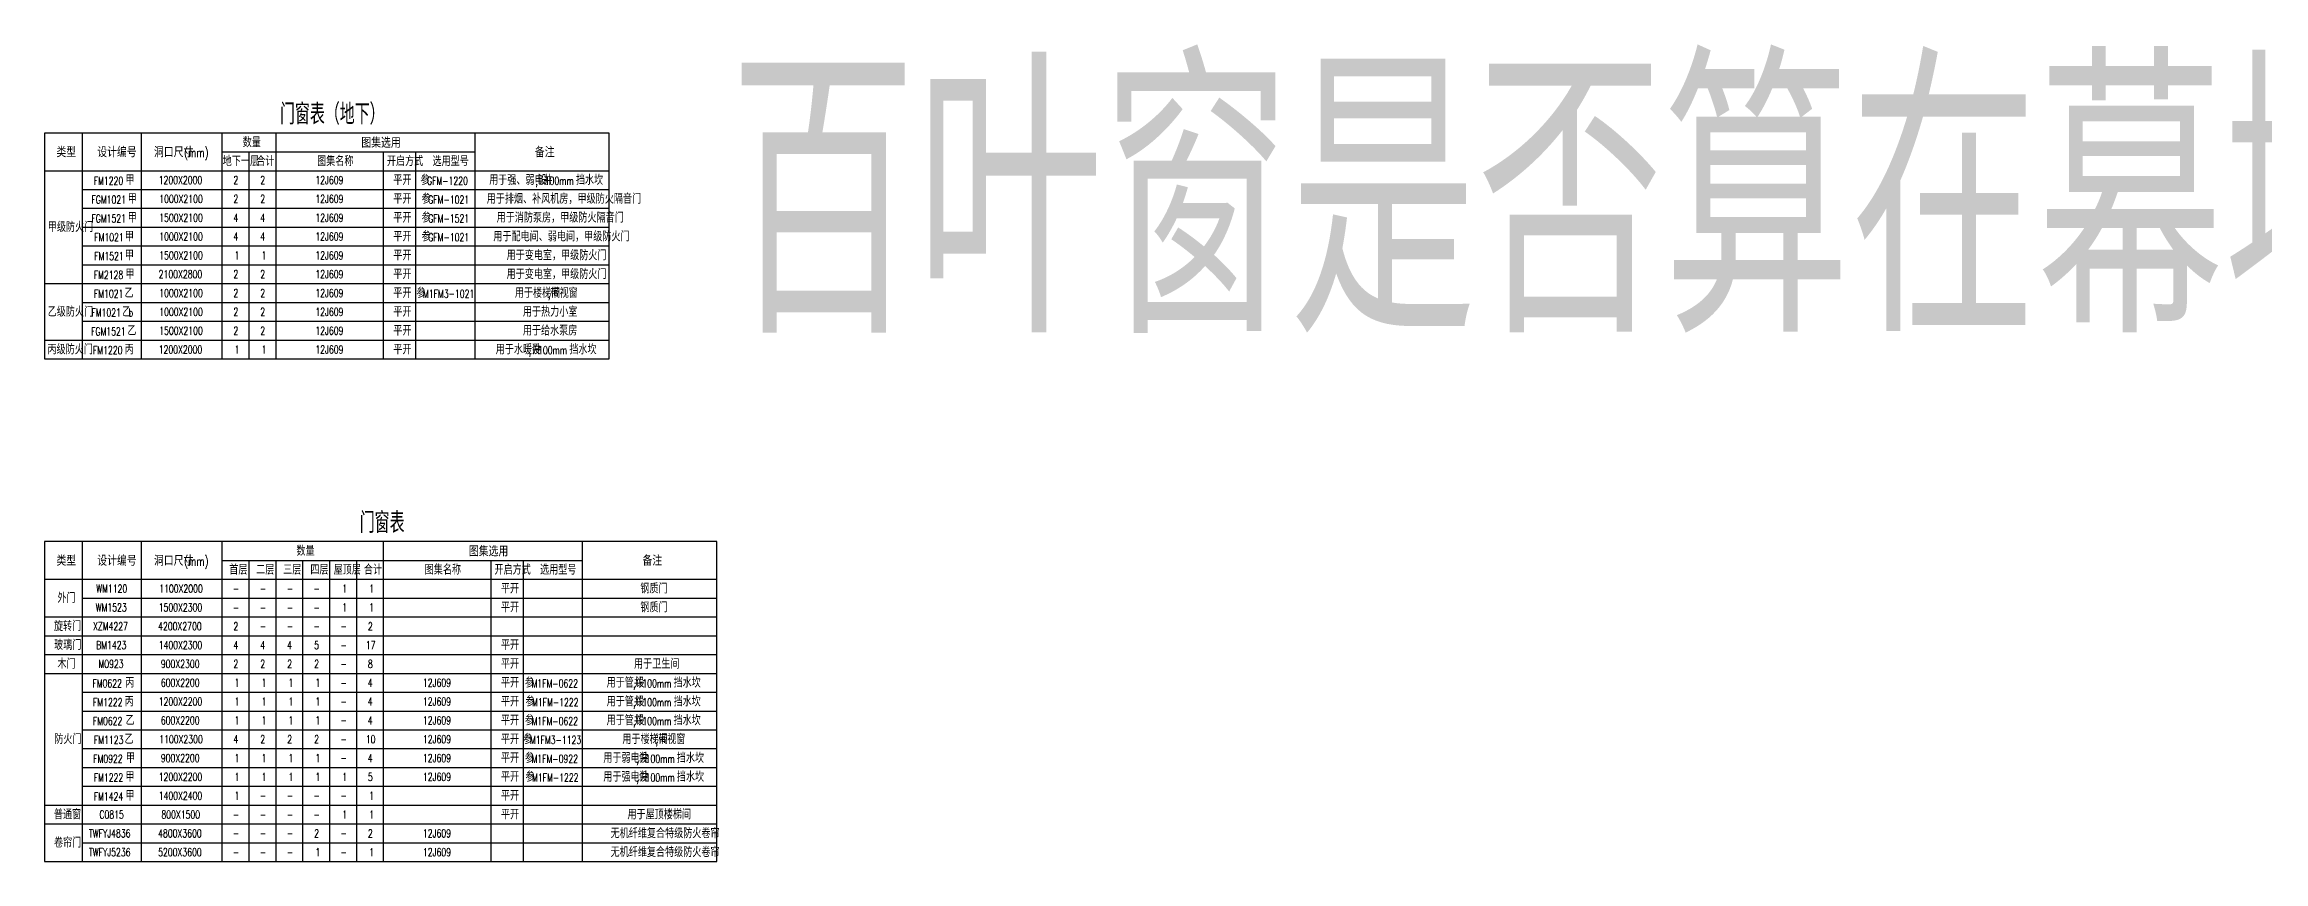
# Model space of a CAD drawing. Extents: x -3 to 440502, y -49243 to 59402.
# Drawn here: x 4082 to 86600, y -49243 to -18856 of the extents above; entities that cross this region are included whole.
import ezdxf

# ---------------------------------------------------------------- set-up
doc = ezdxf.new("R2010")
doc.units = 0
doc.header["$LTSCALE"] = 1000
doc.header["$MEASUREMENT"] = 0
doc.layers.add('02-TEXT_标注', color=130, linetype='Continuous')
doc.layers.add('03-表格_紫', color=197, linetype='Continuous')
doc.styles.add('_TCH_WDTABLE', font='SIMPLEX', dxfattribs={"bigfont": 'GBCBIG'})
doc.styles.get("Standard").update_dxf_attribs({"font": 'gbenor.shx', "bigfont": 'gbcbig.shx'})

msp = doc.modelspace()

# ---------------------------------------------------------------- linework, layer by layer
at = {"layer": '03-表格_紫'}
for points in [[(4082.2, -30551.6), (25082.2, -30551.6), (25082.2, -22151.6), (4082.2, -22151.6)], [(4082.2, -49242.6), (29082.2, -49242.6), (29082.2, -37342.6), (4082.2, -37342.6)]]:
    msp.add_lwpolyline(points, close=True, dxfattribs=at)
for points in [[(5482.2, -22151.6), (5482.2, -30551.6)], [(7682.2, -22151.6), (7682.2, -30551.6)], [(10682.2, -22151.6), (10682.2, -30551.6)], [(12682.2, -22151.6), (12682.2, -30551.6)], [(20082.2, -22151.6), (20082.2, -30551.6)], [(10682.2, -22851.6), (20082.2, -22851.6)], [(11682.2, -22851.6), (11682.2, -30551.6)], [(16682.2, -22851.6), (16682.2, -30551.6)], [(17882.2, -22851.6), (17882.2, -30551.6)], [(4082.2, -23551.6), (25082.2, -23551.6)], [(5482.2, -24251.6), (25082.2, -24251.6)], [(5482.2, -24951.6), (25082.2, -24951.6)], [(5482.2, -25651.6), (25082.2, -25651.6)], [(5482.2, -26351.6), (25082.2, -26351.6)], [(5482.2, -27051.6), (25082.2, -27051.6)], [(4082.2, -27751.6), (25082.2, -27751.6)], [(5482.2, -28451.6), (25082.2, -28451.6)], [(5482.2, -29151.6), (25082.2, -29151.6)], [(4082.2, -29851.6), (25082.2, -29851.6)], [(5482.2, -37342.6), (5482.2, -49242.6)], [(7682.2, -37342.6), (7682.2, -49242.6)], [(10682.2, -37342.6), (10682.2, -49242.6)], [(16682.2, -37342.6), (16682.2, -49242.6)], [(24082.2, -37342.6), (24082.2, -49242.6)], [(4082.2, -38742.6), (29082.2, -38742.6)], [(10682.2, -38042.6), (24082.2, -38042.6)], [(11682.2, -38042.6), (11682.2, -49242.6)], [(12682.2, -38042.6), (12682.2, -49242.6)], [(13682.2, -38042.6), (13682.2, -49242.6)], [(14682.2, -38042.6), (14682.2, -49242.6)], [(15682.2, -38042.6), (15682.2, -49242.6)], [(20682.2, -38042.6), (20682.2, -49242.6)], [(21882.2, -38042.6), (21882.2, -49242.6)], [(5482.2, -39442.6), (29082.2, -39442.6)], [(4082.2, -40142.6), (29082.2, -40142.6)], [(4082.2, -40842.6), (29082.2, -40842.6)], [(4082.2, -41542.6), (29082.2, -41542.6)], [(4082.2, -42242.6), (29082.2, -42242.6)], [(5482.2, -42942.6), (29082.2, -42942.6)], [(5482.2, -43642.6), (29082.2, -43642.6)], [(5482.2, -44342.6), (29082.2, -44342.6)], [(5482.2, -45042.6), (29082.2, -45042.6)], [(5482.2, -45742.6), (29082.2, -45742.6)], [(5482.2, -46442.6), (29082.2, -46442.6)], [(4082.2, -47142.6), (29082.2, -47142.6)], [(4082.2, -47842.6), (29082.2, -47842.6)], [(5482.2, -48542.6), (29082.2, -48542.6)]]:
    msp.add_lwpolyline(points, dxfattribs=at)

# ---------------------------------------------------------------- texts
at = {"layer": '02-TEXT_标注'}
msp.add_text('百叶窗是否算在幕墙', height=9645.39, dxfattribs=at).set_placement((29559.2, -29562))
at = {"layer": '03-表格_紫', "style": '_TCH_WDTABLE'}
for s, height, p in [('门窗表（地下）', 771.63, (12843, -21831.6)), ('图集选用', 385.82, (15867.3, -22701.6)), ('类型', 385.82, (4531.1, -23051.6)), ('设计编号', 385.82, (6048.1, -23051.6)), ('洞口尺寸', 385.82, (8157.6, -23051.6)), ('地下一层', 337.59, (10714.9, -23376.6)), ('数量', 337.59, (11455, -22676.6)), ('合计', 337.59, (11962.5, -23376.6)), ('图集名称', 337.59, (14224.2, -23376.6)), ('开启方式', 337.59, (16818.6, -23376.6)), ('选用型号', 337.59, (18513, -23376.6)), ('备注', 385.82, (22320.5, -23051.6)), ('甲', 337.6, (7095.8, -24076.6)), ('平开', 337.59, (17056.9, -24076.6)), ('参', 337.6, (18064.3, -24076.6)), ('用于强、弱电井', 337.59, (20619.2, -24076.6)), ('设', 337.6, (22439.4, -24076.6)), ('挡水坎', 337.59, (23845.1, -24076.6)), ('甲', 337.6, (7180.8, -24776.6)), ('平开', 337.59, (17056.9, -24776.6)), ('参', 337.6, (18109.3, -24776.6)), ('用于排烟、补风机房，甲级防火隔音门', 337.589, (20530.6, -24776.6)), ('甲级防火门', 337.59, (4210.6, -25826.6)), ('甲', 337.6, (7180.8, -25476.6)), ('平开', 337.59, (17056.9, -25476.6)), ('参', 337.6, (18109.3, -25476.6)), ('用于消防泵房，甲级防火隔音门', 337.589, (20899.2, -25476.6)), ('甲', 337.6, (7075.8, -26176.6)), ('平开', 337.59, (17056.9, -26176.6)), ('参', 337.6, (18109.3, -26176.6)), ('用于配电间、弱电间，甲级防火门', 337.589, (20776.3, -26176.6)), ('甲', 337.6, (7075.8, -26876.6)), ('甲', 337.6, (7095.8, -27576.6)), ('平开', 337.59, (17056.9, -26876.6)), ('平开', 337.59, (17056.9, -27576.6)), ('用于变电室，甲级防火门', 337.589, (21267.8, -26876.6)), ('用于变电室，甲级防火门', 337.589, (21267.8, -27576.6)), ('乙', 337.6, (7062.8, -28276.6)), ('平开', 337.59, (17056.9, -28276.6)), ('参', 337.6, (17914.3, -28276.6)), ('用于楼梯间', 337.59, (21575.2, -28276.6)), ('带视窗', 337.59, (22904, -28276.6)), ('乙级防火门', 337.59, (4205, -28976.6)), ('乙', 337.6, (6969.3, -28976.6)), ('平开', 337.59, (17056.9, -28976.6)), ('用于热力小室', 337.59, (21874.7, -28976.6)), ('乙', 337.6, (7167.8, -29676.6)), ('平开', 337.59, (17056.9, -29676.6)), ('用于给水泵房', 337.59, (21872.8, -29676.6)), ('丙级防火门', 337.59, (4197.6, -30376.6)), ('丙', 337.6, (7067.9, -30376.6)), ('平开', 337.59, (17056.9, -30376.6)), ('用于水暖井', 337.59, (20864.9, -30376.6)), ('设', 337.6, (22193.6, -30376.6)), ('挡水坎', 337.59, (23599.4, -30376.6)), ('门窗表', 771.63, (15807.7, -37022.6)), ('类型', 385.82, (4531.1, -38242.6)), ('设计编号', 385.82, (6048.1, -38242.6)), ('洞口尺寸', 385.82, (8157.6, -38242.6)), ('数量', 337.59, (13455, -37867.6)), ('图集选用', 385.82, (19867.3, -37892.6)), ('备注', 385.82, (26320.5, -38242.6)), ('首层', 337.59, (10956.9, -38567.6)), ('二层', 337.59, (11956.9, -38567.6)), ('三层', 337.59, (12960.6, -38567.6)), ('四层', 337.59, (13971.8, -38567.6)), ('屋顶层', 337.59, (14839.6, -38567.6)), ('合计', 337.59, (15962.5, -38567.6)), ('图集名称', 337.59, (18224.2, -38567.6)), ('开启方式', 337.59, (20818.6, -38567.6)), ('选用型号', 337.59, (22513, -38567.6)), ('外门', 337.59, (4566.2, -39617.6)), ('平开', 337.59, (21056.9, -39267.6)), ('钢质门', 337.59, (26243.3, -39267.6)), ('钢质门', 337.59, (26243.3, -39967.6)), ('旋转门', 337.59, (4439.6, -40667.6)), ('平开', 337.59, (21056.9, -39967.6)), ('玻璃门', 337.59, (4443.3, -41367.6)), ('平开', 337.59, (21056.9, -41367.6)), ('木门', 337.59, (4566.2, -42067.6)), ('平开', 337.59, (21056.9, -42067.6)), ('用于卫生间', 337.59, (26008.8, -42067.6)), ('丙', 337.6, (7087.9, -42767.6)), ('平开', 337.59, (21056.9, -42767.6)), ('参', 337.6, (21949.3, -42767.6)), ('用于管井', 337.59, (24987.8, -42767.6)), ('设', 337.6, (26070.8, -42767.6)), ('挡水坎', 337.59, (27476.5, -42767.6)), ('丙', 337.6, (7067.9, -43467.6)), ('平开', 337.59, (21056.9, -43467.6)), ('参', 337.6, (21969.3, -43467.6)), ('用于管井', 337.59, (24987.8, -43467.6)), ('设', 337.6, (26070.8, -43467.6)), ('挡水坎', 337.59, (27476.5, -43467.6)), ('防火门', 337.59, (4450.8, -44867.6)), ('乙', 337.6, (7062.8, -44867.6)), ('乙', 337.6, (7102.8, -44167.6)), ('平开', 337.59, (21056.9, -44167.6)), ('平开', 337.59, (21056.9, -44867.6)), ('参', 337.6, (21889.3, -44867.6)), ('参', 337.6, (21949.3, -44167.6)), ('用于管井', 337.59, (24987.8, -44167.6)), ('用于楼梯间', 337.59, (25575.2, -44867.6)), ('设', 337.6, (26070.8, -44167.6)), ('带视窗', 337.59, (26904, -44867.6)), ('挡水坎', 337.59, (27476.5, -44167.6)), ('甲', 337.6, (7115.8, -45567.6)), ('平开', 337.59, (21056.9, -45567.6)), ('参', 337.6, (21949.3, -45567.6)), ('用于弱电井', 337.59, (24864.9, -45567.6)), ('设', 337.6, (26193.6, -45567.6)), ('挡水坎', 337.59, (27599.4, -45567.6)), ('甲', 337.6, (7095.8, -46267.6)), ('平开', 337.59, (21056.9, -46267.6)), ('参', 337.6, (21969.3, -46267.6)), ('用于强电井', 337.59, (24864.9, -46267.6)), ('设', 337.6, (26193.6, -46267.6)), ('挡水坎', 337.59, (27599.4, -46267.6)), ('甲', 337.6, (7095.8, -46967.6)), ('平开', 337.59, (21056.9, -46967.6)), ('普通窗', 337.59, (4435.9, -47667.6)), ('平开', 337.59, (21056.9, -47667.6)), ('用于屋顶楼梯间', 337.59, (25763, -47667.6)), ('卷帘门', 337.59, (4441.5, -48717.6)), ('无机纤维复合特级防火卷帘', 337.589, (25135.6, -48367.6)), ('无机纤维复合特级防火卷帘', 337.589, (25135.6, -49067.6))]:
    msp.add_text(s, height=height, dxfattribs=at).set_placement(p)
at = {"layer": '03-表格_紫', "style": '_TCH_WDTABLE', "width": 0.705882}
for s, height, p in [('(mm)', 340, (9281, -23051.6)), ('FM1220', 297.5, (5915.8, -24076.6)), ('1200X2000', 297.5, (8332.2, -24050.4)), ('2', 297.5, (11112.2, -24050.4)), ('2', 297.5, (12112.2, -24050.4)), ('12J609', 297.5, (14157.2, -24050.4)), ('GFM-1220', 297.5, (18310, -24076.6)), ('100mm', 297.5, (22685.1, -24076.6)), ('FGM1021', 297.5, (5830.8, -24776.6)), ('1000X2100', 297.5, (8352.2, -24750.4)), ('2', 297.5, (11112.2, -24750.4)), ('2', 297.5, (12112.2, -24750.4)), ('12J609', 297.5, (14157.2, -24750.4)), ('GFM-1021', 297.5, (18355, -24776.6)), (',', 297.5, (22339.4, -24076.6)), ('FGM1521', 297.5, (5830.8, -25476.6)), ('1500X2100', 297.5, (8352.2, -25450.4)), ('4', 297.5, (11107.2, -25450.4)), ('4', 297.5, (12107.2, -25450.4)), ('12J609', 297.5, (14157.2, -25450.4)), ('GFM-1521', 297.5, (18355, -25476.6)), ('FM1021', 297.5, (5935.8, -26176.6)), ('1000X2100', 297.5, (8352.2, -26150.4)), ('4', 297.5, (11107.2, -26150.4)), ('4', 297.5, (12107.2, -26150.4)), ('12J609', 297.5, (14157.2, -26150.4)), ('GFM-1021', 297.5, (18355, -26176.6)), ('FM1521', 297.5, (5935.8, -26876.6)), ('1500X2100', 297.5, (8352.2, -26850.4)), ('1', 297.5, (11157.2, -26850.4)), ('1', 297.5, (12157.2, -26850.4)), ('12J609', 297.5, (14157.2, -26850.4)), ('FM2128', 297.5, (5915.8, -27576.6)), ('FM1021', 297.5, (5922.8, -28276.6)), ('2100X2800', 297.5, (8332.2, -27550.4)), ('1000X2100', 297.5, (8352.2, -28250.4)), ('2', 297.5, (11112.2, -27550.4)), ('2', 297.5, (11112.2, -28250.4)), ('2', 297.5, (12112.2, -27550.4)), ('2', 297.5, (12112.2, -28250.4)), ('12J609', 297.5, (14157.2, -27550.4)), ('12J609', 297.5, (14157.2, -28250.4)), ('M1FM3-1021', 297.5, (18160, -28276.6)), ('FM1021', 297.5, (5829.3, -28976.6)), ('b', 297.5, (7215, -28976.6)), ('1000X2100', 297.5, (8352.2, -28950.4)), ('2', 297.5, (11112.2, -28950.4)), ('2', 297.5, (12112.2, -28950.4)), ('12J609', 297.5, (14157.2, -28950.4)), (',', 297.5, (22804, -28276.6)), ('FGM1521', 297.5, (5817.8, -29676.6)), ('1500X2100', 297.5, (8352.2, -29650.4)), ('2', 297.5, (11112.2, -29650.4)), ('2', 297.5, (12112.2, -29650.4)), ('12J609', 297.5, (14157.2, -29650.4)), ('FM1220', 297.5, (5887.9, -30376.6)), ('1200X2000', 297.5, (8332.2, -30350.4)), ('1', 297.5, (11157.2, -30350.4)), ('1', 297.5, (12157.2, -30350.4)), ('12J609', 297.5, (14157.2, -30350.4)), (',', 297.5, (22093.6, -30376.6)), ('100mm', 297.5, (22439.4, -30376.6)), ('(mm)', 340, (9281, -38242.6)), ('WM1120', 297.5, (6012.2, -39241.4)), ('1100X2000', 297.5, (8352.2, -39241.4)), ('-', 297.5, (11092.2, -39241.4)), ('-', 297.5, (12092.2, -39241.4)), ('-', 297.5, (13092.2, -39241.4)), ('-', 297.5, (14092.2, -39241.4)), ('1', 297.5, (15157.2, -39241.4)), ('1', 297.5, (16157.2, -39241.4)), ('XZM4227', 297.5, (5892.2, -40641.4)), ('WM1523', 297.5, (5992.2, -39941.4)), ('4200X2700', 297.5, (8312.2, -40641.4)), ('1500X2300', 297.5, (8332.2, -39941.4)), ('-', 297.5, (11092.2, -39941.4)), ('2', 297.5, (11112.2, -40641.4)), ('-', 297.5, (12092.2, -39941.4)), ('-', 297.5, (13092.2, -39941.4)), ('-', 297.5, (14092.2, -39941.4)), ('1', 297.5, (15157.2, -39941.4)), ('2', 297.5, (16112.2, -40641.4)), ('1', 297.5, (16157.2, -39941.4)), ('BM1423', 297.5, (6007.2, -41341.4)), ('1400X2300', 297.5, (8332.2, -41341.4)), ('4', 297.5, (11107.2, -41341.4)), ('-', 297.5, (12092.2, -40641.4)), ('4', 297.5, (12107.2, -41341.4)), ('-', 297.5, (13092.2, -40641.4)), ('4', 297.5, (13107.2, -41341.4)), ('-', 297.5, (14092.2, -40641.4)), ('5', 297.5, (14112.2, -41341.4)), ('-', 297.5, (15092.2, -40641.4)), ('-', 297.5, (15092.2, -41341.4)), ('17', 297.5, (16032.2, -41341.4)), ('M0923', 297.5, (6092.2, -42041.4)), ('900X2300', 297.5, (8412.2, -42041.4)), ('2', 297.5, (11112.2, -42041.4)), ('2', 297.5, (12112.2, -42041.4)), ('2', 297.5, (13112.2, -42041.4)), ('2', 297.5, (14112.2, -42041.4)), ('-', 297.5, (15092.2, -42041.4)), ('8', 297.5, (16112.2, -42041.4)), ('FM0622', 297.5, (5867.9, -42767.6)), ('600X2200', 297.5, (8412.2, -42741.4)), ('1', 297.5, (11157.2, -42741.4)), ('1', 297.5, (12157.2, -42741.4)), ('1', 297.5, (13157.2, -42741.4)), ('1', 297.5, (14157.2, -42741.4)), ('-', 297.5, (15092.2, -42741.4)), ('4', 297.5, (16107.2, -42741.4)), ('12J609', 297.5, (18157.2, -42741.4)), ('M1FM-0622', 297.5, (22195, -42767.6)), (',', 297.5, (25970.8, -42767.6)), ('100mm', 297.5, (26316.5, -42767.6)), ('FM1222', 297.5, (5887.9, -43467.6)), ('1200X2200', 297.5, (8332.2, -43441.4)), ('1', 297.5, (11157.2, -43441.4)), ('1', 297.5, (12157.2, -43441.4)), ('1', 297.5, (13157.2, -43441.4)), ('1', 297.5, (14157.2, -43441.4)), ('-', 297.5, (15092.2, -43441.4)), ('4', 297.5, (16107.2, -43441.4)), ('12J609', 297.5, (18157.2, -43441.4)), ('M1FM-1222', 297.5, (22215, -43467.6)), (',', 297.5, (25970.8, -43467.6)), ('100mm', 297.5, (26316.5, -43467.6)), ('FM0622', 297.5, (5882.8, -44167.6)), ('1100X2300', 297.5, (8352.2, -44841.4)), ('600X2200', 297.5, (8412.2, -44141.4)), ('4', 297.5, (11107.2, -44841.4)), ('1', 297.5, (11157.2, -44141.4)), ('2', 297.5, (12112.2, -44841.4)), ('1', 297.5, (12157.2, -44141.4)), ('2', 297.5, (13112.2, -44841.4)), ('1', 297.5, (13157.2, -44141.4)), ('2', 297.5, (14112.2, -44841.4)), ('1', 297.5, (14157.2, -44141.4)), ('-', 297.5, (15092.2, -44141.4)), ('10', 297.5, (16032.2, -44841.4)), ('4', 297.5, (16107.2, -44141.4)), ('12J609', 297.5, (18157.2, -44141.4)), ('12J609', 297.5, (18157.2, -44841.4)), ('M1FM-0622', 297.5, (22195, -44167.6)), (',', 297.5, (25970.8, -44167.6)), ('100mm', 297.5, (26316.5, -44167.6)), ('FM0922', 297.5, (5895.8, -45567.6)), ('FM1123', 297.5, (5922.8, -44867.6)), ('900X2200', 297.5, (8412.2, -45541.4)), ('1', 297.5, (11157.2, -45541.4)), ('1', 297.5, (12157.2, -45541.4)), ('1', 297.5, (13157.2, -45541.4)), ('1', 297.5, (14157.2, -45541.4)), ('-', 297.5, (15092.2, -44841.4)), ('4', 297.5, (16107.2, -45541.4)), ('12J609', 297.5, (18157.2, -45541.4)), ('M1FM3-1123', 297.5, (22135, -44867.6)), ('M1FM-0922', 297.5, (22195, -45567.6)), ('100mm', 297.5, (26439.4, -45567.6)), (',', 297.5, (26804, -44867.6)), ('FM1222', 297.5, (5915.8, -46267.6)), ('1200X2200', 297.5, (8332.2, -46241.4)), ('1', 297.5, (11157.2, -46241.4)), ('1', 297.5, (12157.2, -46241.4)), ('1', 297.5, (13157.2, -46241.4)), ('1', 297.5, (14157.2, -46241.4)), ('-', 297.5, (15092.2, -45541.4)), ('1', 297.5, (15157.2, -46241.4)), ('5', 297.5, (16112.2, -46241.4)), ('12J609', 297.5, (18157.2, -46241.4)), ('M1FM-1222', 297.5, (22215, -46267.6)), (',', 297.5, (26093.6, -45567.6)), ('100mm', 297.5, (26439.4, -46267.6)), ('FM1424', 297.5, (5915.8, -46967.6)), ('1400X2400', 297.5, (8332.2, -46941.4)), ('1', 297.5, (11157.2, -46941.4)), ('-', 297.5, (12092.2, -46941.4)), ('-', 297.5, (13092.2, -46941.4)), ('-', 297.5, (14092.2, -46941.4)), ('-', 297.5, (15092.2, -46941.4)), ('1', 297.5, (16157.2, -46941.4)), (',', 297.5, (26093.6, -46267.6)), ('C0815', 297.5, (6127.2, -47641.4)), ('800X1500', 297.5, (8432.2, -47641.4)), ('-', 297.5, (11092.2, -47641.4)), ('-', 297.5, (12092.2, -47641.4)), ('-', 297.5, (13092.2, -47641.4)), ('-', 297.5, (14092.2, -47641.4)), ('1', 297.5, (15157.2, -47641.4)), ('1', 297.5, (16157.2, -47641.4)), ('TWFYJ4836', 297.5, (5737.2, -48341.4)), ('4800X3600', 297.5, (8312.2, -48341.4)), ('-', 297.5, (11092.2, -48341.4)), ('-', 297.5, (12092.2, -48341.4)), ('-', 297.5, (13092.2, -48341.4)), ('2', 297.5, (14112.2, -48341.4)), ('-', 297.5, (15092.2, -48341.4)), ('2', 297.5, (16112.2, -48341.4)), ('12J609', 297.5, (18157.2, -48341.4)), ('TWFYJ5236', 297.5, (5737.2, -49041.4)), ('5200X3600', 297.5, (8312.2, -49041.4)), ('-', 297.5, (11092.2, -49041.4)), ('-', 297.5, (12092.2, -49041.4)), ('-', 297.5, (13092.2, -49041.4)), ('1', 297.5, (14157.2, -49041.4)), ('-', 297.5, (15092.2, -49041.4)), ('1', 297.5, (16157.2, -49041.4)), ('12J609', 297.5, (18157.2, -49041.4))]:
    msp.add_text(s, height=height, dxfattribs=at).set_placement(p)

doc.saveas('drawing.dxf')
